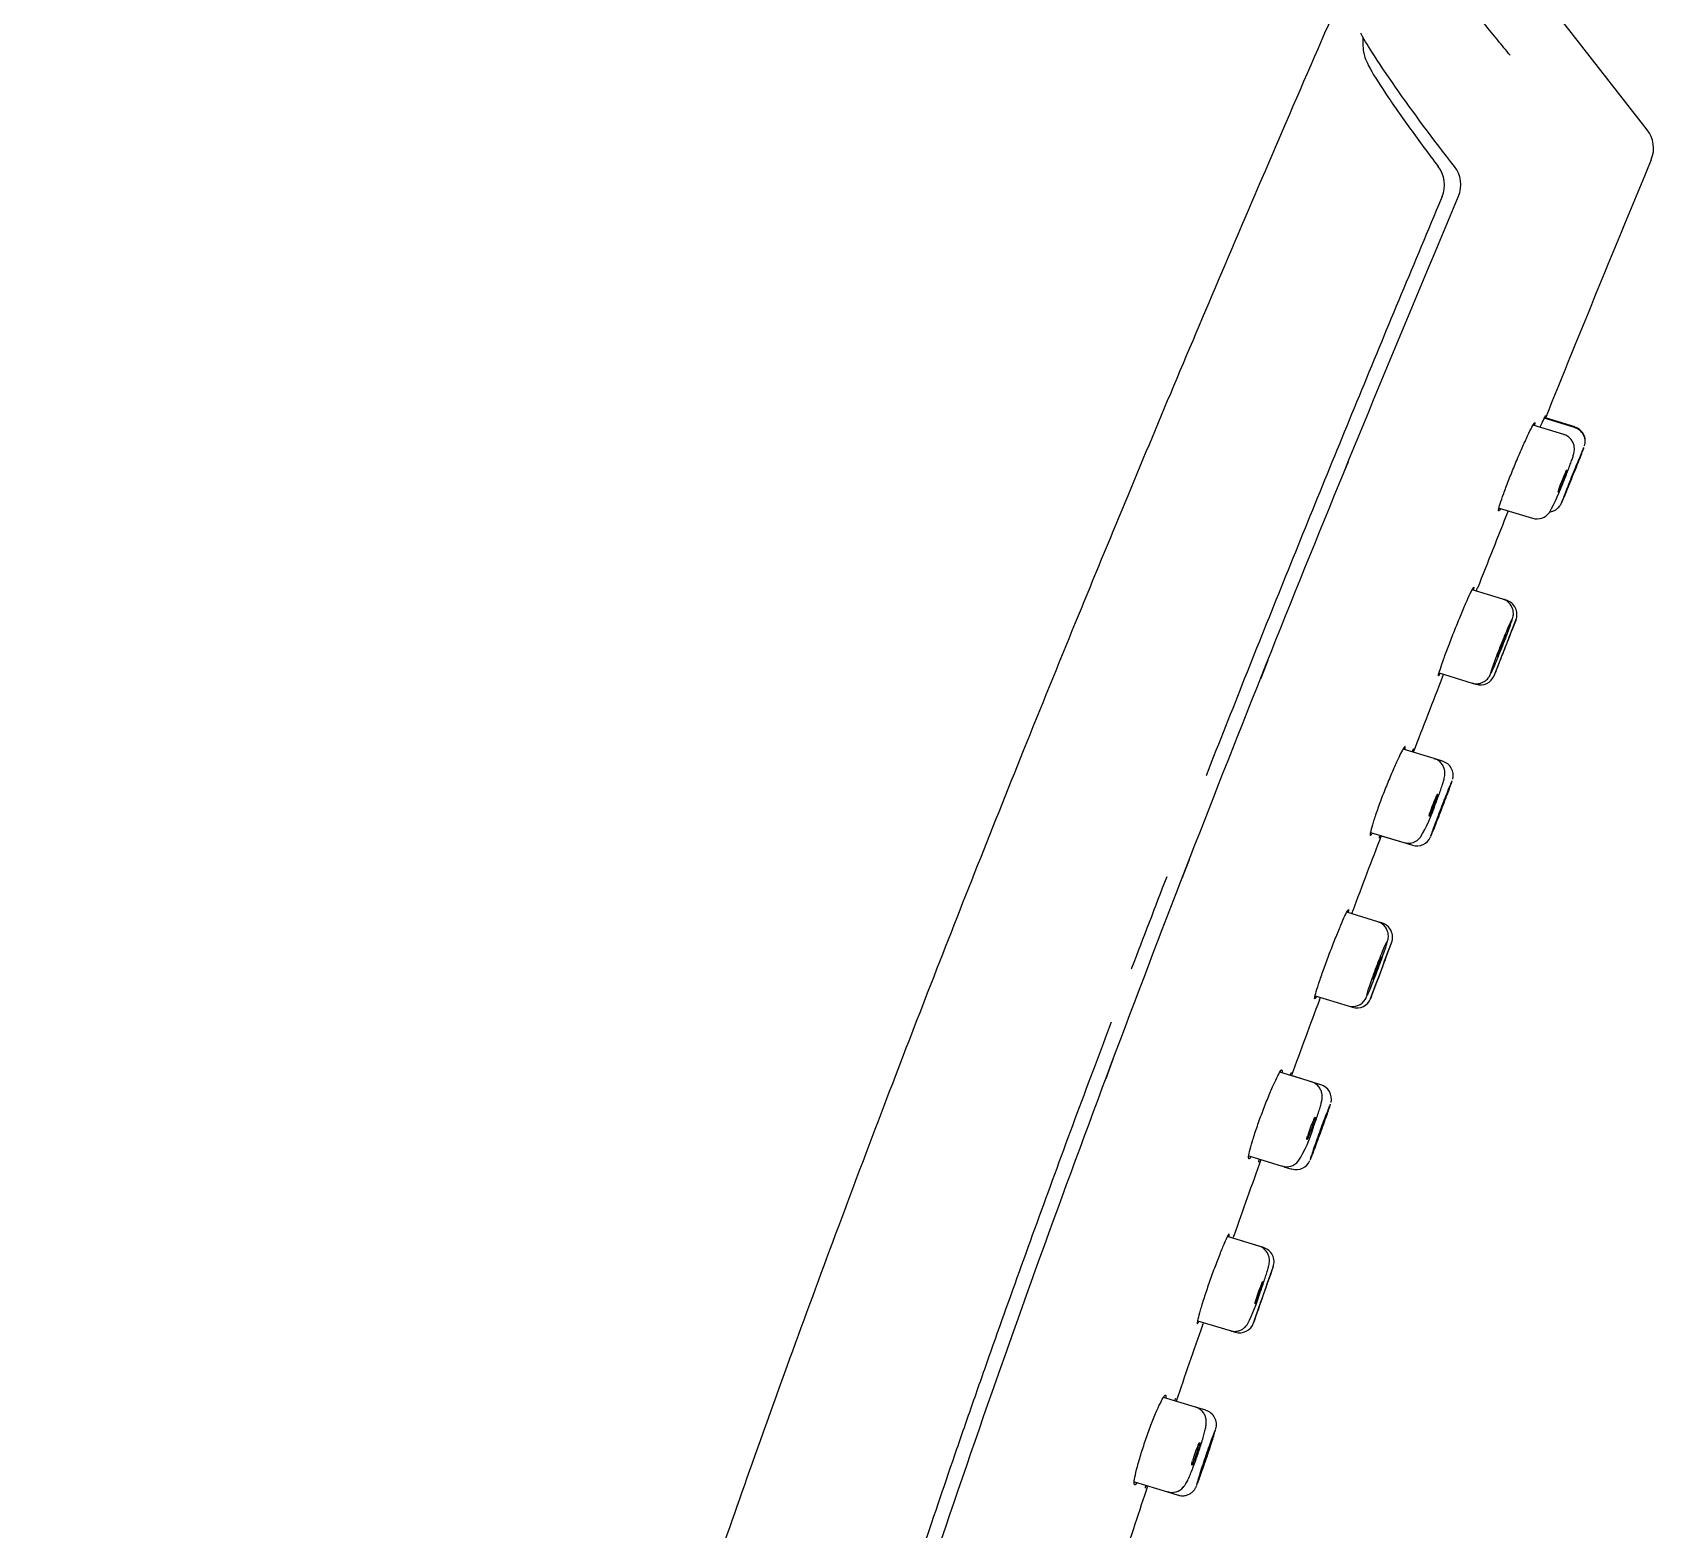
# Model space of a CAD drawing. Header units: millimetres. Extents: x -60 to 7633, y -2614 to 2146.
# Drawn here: x 1453.3 to 1507.8, y -807.6 to -757.3 of the extents above; entities that cross this region are included whole.
import ezdxf

# ---------------------------------------------------------------- set-up
doc = ezdxf.new("R2010")
doc.units = ezdxf.units.MM
doc.layers.get('0').update_dxf_attribs({"color": 250})

msp = doc.modelspace()

# ---------------------------------------------------------------- linework, layer by layer
at = {"linetype": 'Continuous'}
for p, q in [((1507.601, -760.539), (1500.342, -751.247)), ((1500.703, -762.78), (1500.673, -762.851)), ((1505.153, -770.543), (1504.134, -770.231)), ((1505.16, -770.527), (1504.175, -770.225)), ((1504.793, -770.782), (1503.759, -770.466)), ((1497.515, -771.756), (1497.287, -772.312)), ((1497.538, -771.7), (1497.515, -771.756)), ((1504.743, -772.297), (1504.737, -772.311)), ((1502.615, -773.253), (1503.741, -773.597)), ((1502.74, -776.317), (1501.709, -776.002)), ((1502.864, -776.355), (1502.74, -776.317)), ((1502.977, -777.541), (1503.179, -777.028)), ((1502.708, -777.83), (1502.701, -777.847)), ((1502.945, -777.622), (1502.977, -777.54)), ((1494.812, -778.435), (1494.586, -779.003)), ((1494.835, -778.379), (1494.812, -778.435)), ((1502.445, -778.894), (1502.683, -778.288)), ((1502.683, -778.289), (1502.729, -778.17)), ((1500.598, -778.799), (1501.709, -779.139)), ((1501.709, -779.139), (1501.838, -779.178)), ((1502.297, -778.903), (1502.325, -778.853)), ((1500.437, -781.678), (1499.388, -781.357)), ((1500.716, -781.763), (1500.437, -781.678)), ((1500.716, -781.763), (1500.716, -781.763)), ((1500.699, -783.278), (1500.692, -783.297)), ((1498.291, -784.159), (1499.414, -784.502)), ((1498.652, -784.27), (1499.414, -784.503)), ((1499.414, -784.502), (1499.704, -784.591)), ((1492.173, -785.135), (1491.949, -785.713)), ((1492.195, -785.077), (1492.173, -785.135)), ((1498.535, -787.162), (1497.493, -786.843)), ((1498.677, -787.205), (1498.535, -787.162)), ((1498.8, -788.393), (1498.996, -787.871)), ((1498.797, -788.401), (1498.768, -788.477)), ((1498.797, -788.401), (1498.8, -788.393)), ((1498.754, -788.514), (1498.768, -788.477)), ((1498.767, -788.478), (1498.755, -788.513)), ((1498.767, -788.478), (1498.779, -788.449)), ((1498.294, -789.746), (1498.519, -789.144)), ((1498.518, -789.144), (1498.523, -789.132)), ((1498.523, -789.132), (1498.545, -789.073)), ((1498.545, -789.074), (1498.523, -789.132)), ((1498.545, -789.074), (1498.568, -789.011)), ((1498.568, -789.012), (1498.545, -789.073)), ((1496.43, -789.655), (1497.536, -789.993)), ((1497.536, -789.993), (1497.683, -790.038)), ((1498.119, -789.766), (1498.153, -789.707)), ((1489.607, -791.856), (1489.386, -792.445)), ((1489.628, -791.798), (1489.607, -791.856)), ((1496.305, -792.545), (1495.246, -792.221)), ((1496.621, -792.641), (1495.584, -792.324)), ((1496.621, -792.641), (1496.621, -792.641)), ((1494.199, -795.038), (1495.317, -795.38)), ((1495.378, -795.398), (1495.644, -795.48)), ((1494.535, -798.069), (1493.479, -797.746)), ((1494.693, -798.117), (1493.661, -797.801)), ((1494.827, -799.309), (1495.015, -798.773)), ((1494.816, -799.339), (1494.827, -799.308)), ((1494.816, -799.339), (1494.797, -799.391)), ((1494.353, -800.66), (1494.563, -800.061)), ((1494.594, -799.97), (1494.561, -800.064)), ((1494.602, -799.948), (1494.593, -799.971)), ((1494.594, -799.97), (1494.616, -799.906)), ((1494.616, -799.906), (1494.616, -799.908)), ((1492.477, -800.577), (1493.575, -800.912)), ((1493.598, -800.919), (1493.739, -800.962)), ((1492.405, -803.482), (1491.33, -803.154)), ((1492.752, -803.589), (1492.405, -803.482)), ((1492.753, -803.589), (1492.752, -803.589)), ((1490.349, -805.991), (1491.461, -806.331)), ((1491.461, -806.331), (1491.82, -806.441)), ((1492.43, -806.155), (1492.437, -806.139))]:
    msp.add_line(p, q, dxfattribs=at)
for centre, radius, start, end in [((1506.82, -761.149), 0.992, 337.4682, 38.0032), ((2350.773, -1111.823), 912.917, 157.437672, 158.026221), ((1499.767, -762.389), 1.014, 337.3169, 37.7259), ((1500.336, -762.383), 0.992, 337.1106, 38.4818), ((1505.018, -771.02), 0.492, 343.9873, 74.0632), ((1505.017, -771.006), 0.498, 342.446, 73.6461), ((1509.897, -774.417), 5.573, 154.8568, 157.631), ((1504.135, -771.81), 0.781, 337.2381, 347.9735), ((1525.941, -780.499), 22.464, 157.9355, 158.6885), ((1478.625, -761.432), 28.56, 337.9731, 338.5652), ((1522.027, -778.885), 18.231, 157.1629, 158.0169), ((1502.634, -770.821), 2.781, 337.861, 340.9207), ((1498.156, -769.932), 7.06, 330.5985, 340.0267), ((1505.336, -772.869), 0.761, 157.386, 168.3972), ((1511.053, -774.932), 6.838, 157.4583, 159.8492), ((1499.324, -770.17), 5.859, 335.0725, 337.7638), ((1497.685, -769.458), 7.645, 337.4706, 339.6828), ((1507.49, -773.336), 2.672, 157.9845, 161.1647), ((1485.597, -764.286), 21.027, 337.3185, 338.0592), ((2350.773, -1111.823), 912.917, 158.237323, 158.41318), ((1503.89, -773.111), 0.506, 253.0325, 325.4504), ((1502.718, -776.833), 0.5, 338.2509, 73.2676), ((1501.77, -777.228), 1.118, 337.9715, 345.5128), ((1494.994, -774.865), 8.29, 336.4814, 338.3641), ((1511.591, -781.411), 9.577, 158.1534, 159.8473), ((1492.503, -773.834), 10.986, 338.1555, 339.6927), ((1509.862, -780.683), 7.702, 156.2836, 158.2551), ((1552.632, -797.492), 53.513, 158.5008, 158.8376), ((1549.255, -796.164), 49.884, 158.1798, 158.8569), ((1503.608, -778.517), 1.087, 158.113, 165.8607), ((2069.879, -1002.078), 611.346, 158.590735, 158.846358), ((1501.984, -778.7), 0.5, 252.9828, 338.8131), ((1500.58, -782.241), 0.493, 345.1197, 73.9415), ((1504.608, -784.858), 4.528, 155.043, 158.5035), ((1499.942, -782.778), 0.616, 337.9061, 351.3963), ((1498.746, -782.296), 2.188, 338.6728, 342.5298), ((1495.161, -781.471), 5.589, 329.3399, 341.7069), ((1500.852, -783.7), 0.603, 158.1007, 171.8967), ((1505.542, -785.262), 5.544, 158.1566, 161.2), ((1495.997, -781.557), 4.74, 335.3021, 338.6079), ((1494.707, -781.01), 6.141, 338.2463, 340.9942), ((1484.957, -777.31), 16.848, 338.0119, 338.9322), ((1517.173, -789.683), 17.675, 158.8204, 159.728), ((1479.409, -775.127), 22.81, 338.8241, 339.5638), ((1514.065, -788.445), 14.33, 157.8074, 158.8629), ((1502.561, -784.321), 2.111, 158.8374, 162.8322), ((2069.879, -1002.078), 611.346, 159.128224, 159.381705), ((1499.573, -784.03), 0.491, 251.307, 323.6928), ((1499.86, -784.12), 0.49, 251.6163, 336.9552), ((1648.269, -844.87), 161.389, 158.91058, 158.93947), ((1498.532, -787.683), 0.5, 339.1246, 73.2762), ((1649.826, -845.401), 161.43, 159.11782, 159.82844), ((1497.772, -788.167), 0.904, 338.7867, 348.0376), ((1499.235, -789.276), 0.881, 158.9736, 168.4572), ((1505.922, -791.53), 7.938, 158.9809, 161.104), ((1492.087, -786.342), 6.87, 337.0403, 339.3015), ((1504.507, -790.958), 6.411, 156.799, 159.2218), ((1490.053, -785.531), 9.06, 339.0502, 340.9108), ((1602.684, -827.722), 111.08, 159.33012, 159.60504), ((1605.502, -828.777), 114.089, 159.33433, 159.60094), ((1900.03, -940.698), 430.756, 159.49141, 159.85375), ((1648.269, -844.87), 161.389, 160.01927, 160.04875), ((1497.687, -789.513), 0.5, 252.479, 329.6641), ((1497.829, -789.56), 0.5, 252.9895, 339.8327), ((1496.486, -793.12), 0.492, 346.3076, 74.1325), ((1499.855, -795.404), 3.82, 155.443, 159.5247), ((1503.794, -796.779), 7.639, 157.3221, 160.837), ((1494.495, -793.234), 2.331, 337.5012, 345.153), ((1491.863, -792.743), 4.701, 328.283, 343.6108), ((1500.644, -795.734), 4.674, 159.1159, 162.7218), ((1492.541, -792.762), 4.011, 335.753, 339.6411), ((1491.46, -792.32), 5.179, 339.2175, 342.472), ((1487.293, -790.854), 9.911, 337.9398, 340.7201), ((1900.03, -940.698), 430.756, 160.25333, 160.61549), ((1495.474, -794.904), 0.496, 251.7481, 321.245), ((1495.799, -795.006), 0.493, 251.8668, 337.5885), ((1616.3, -842.432), 130.508, 159.9585, 159.99499), ((1494.548, -798.595), 0.5, 340.2258, 73.2889), ((1618.119, -843.037), 130.82, 160.21794, 161.09373), ((1493.913, -799.14), 0.765, 339.8417, 350.7292), ((1487.857, -797.548), 7.039, 333.4764, 342.8221), ((1495.138, -800.127), 0.748, 160.0858, 171.2207), ((1500.886, -801.896), 6.761, 160.0989, 162.5887), ((1488.976, -797.71), 5.9, 337.8461, 340.4704), ((1499.676, -801.429), 5.465, 157.5454, 160.3789), ((1487.231, -797.049), 7.766, 340.1784, 342.3467), ((1619.216, -843.408), 131.975, 160.5172, 160.75407), ((1619.222, -843.41), 131.982, 160.51663, 160.5458), ((1826.474, -917.766), 353.756, 160.68039, 161.11804), ((1616.3, -842.432), 130.508, 161.32887, 161.36453), ((1493.885, -800.484), 0.5, 253.0025, 341.0981), ((1492.615, -804.07), 0.495, 343.2448, 74.0493), ((1495.524, -806.099), 3.314, 156.1043, 160.7937), ((1496.212, -806.373), 4.055, 160.3267, 164.4817), ((1489.134, -803.961), 3.486, 336.4654, 340.9222), ((1488.195, -803.596), 4.493, 340.4391, 344.1905), ((1477.131, -799.872), 16.512, 340.2579, 342.2891), ((1504.421, -809.114), 12.319, 159.7131, 162.4177), ((1826.474, -917.766), 353.756, 161.60412, 162.04475), ((1491.62, -805.856), 0.494, 251.4431, 319.1762)]:
    msp.add_arc(centre, radius, start, end, dxfattribs=at)
for points, knots in [([(1502.987, -758.029), (1502.848, -757.86), (1502.556, -757.511), (1502.111, -756.962), (1501.366, -756.013), (1500.521, -754.902), (1499.813, -753.84), (1499.401, -753.214), (1499.247, -752.809), (1499.252, -752.56), (1499.252, -752.352), (1499.277, -751.972), (1499.322, -751.556), (1499.342, -751.387), (1499.344, -751.369), (1499.344, -751.369)], [0, 0, 0, 0, 0.011629, 0.0241672, 0.0376065, 0.0769549, 0.1030341, 0.1218677, 0.1459564, 0.1774882, 0.2037186, 0.2293843, 0.3501633, 0.4711903, 0.4999777, 0.4999777, 0.4999777, 0.4999777]), ([(1497.254, -756.135), (1497.153, -756.365), (1496.465, -757.935), (1495.095, -761.105), (1493.303, -765.283), (1491.578, -769.358), (1489.939, -773.279), (1488.288, -777.281), (1486.634, -781.35), (1484.983, -785.481), (1483.423, -789.453), (1481.863, -793.502), (1480.31, -797.619), (1478.771, -801.799), (1477.333, -805.804), (1475.99, -809.647), (1474.735, -813.339), (1473.488, -817.113), (1472.258, -820.962), (1471.051, -824.881), (1469.937, -828.642), (1468.907, -832.258), (1467.961, -835.72), (1467.09, -839.041), (1466.287, -842.232), (1465.541, -845.321), (1464.751, -848.74), (1463.932, -852.468), (1463.103, -856.488), (1462.352, -860.358), (1461.67, -864.091), (1461.051, -867.697), (1460.486, -871.184), (1459.971, -874.558), (1459.461, -878.089), (1458.965, -881.763), (1458.486, -885.566), (1458.058, -889.216), (1457.674, -892.719), (1457.331, -896.077), (1457.023, -899.294), (1456.747, -902.375), (1456.498, -905.325), (1456.307, -907.725), (1456.164, -909.607), (1456.062, -911.002), (1455.964, -912.364), (1455.869, -913.724), (1455.773, -915.14), (1455.665, -916.786), (1455.543, -918.708), (1455.409, -920.917), (1455.27, -923.31), (1455.129, -925.875), (1454.987, -928.583), (1454.846, -931.419), (1454.706, -934.367), (1454.569, -937.425), (1454.422, -940.871), (1454.267, -944.688), (1454.108, -948.845), (1453.957, -952.994), (1453.827, -956.788), (1453.716, -960.181), (1453.625, -963.142), (1453.543, -965.932), (1453.475, -968.439), (1453.42, -970.659), (1453.377, -972.594), (1453.343, -974.343), (1453.318, -975.916), (1453.301, -977.343), (1453.291, -978.655), (1453.287, -979.869), (1453.287, -980.57), (1453.287, -980.942)], [0, 0, 0, 0, 0.002966, 0.023559, 0.043379, 0.062462, 0.080842, 0.098554, 0.118613, 0.137838, 0.156276, 0.173973, 0.194135, 0.213375, 0.231759, 0.249347, 0.266194, 0.282354, 0.300908, 0.31862, 0.335562, 0.3518, 0.367393, 0.382132, 0.396347, 0.41008, 0.423369, 0.441868, 0.459596, 0.476627, 0.493021, 0.50883, 0.524095, 0.538848, 0.553114, 0.570387, 0.586953, 0.602839, 0.618071, 0.632672, 0.646633, 0.660003, 0.672802, 0.685045, 0.691241, 0.697291, 0.703196, 0.708958, 0.714975, 0.721611, 0.730367, 0.739953, 0.750333, 0.761459, 0.773282, 0.785516, 0.798302, 0.81157, 0.825236, 0.843055, 0.861136, 0.879203, 0.896929, 0.910388, 0.923252, 0.935367, 0.946598, 0.955797, 0.96417, 0.971718, 0.978488, 0.98459, 0.990208, 0.995613, 1, 1, 1, 1]), ([(1501.112, -761.766), (1500.4, -760.862), (1499.726, -759.948), (1498.841, -758.684), (1498.564, -758.275), (1498.181, -757.671), (1498.055, -757.456), (1497.963, -757.281)], [0, 0, 0, 0, 0.0625, 0.0625, 0.09375, 0.09375, 0.1150993, 0.1150993, 0.1150993, 0.1150993]), ([(1498.036, -757.41), (1498.035, -757.421), (1498.035, -757.432), (1498.034, -757.579), (1498.023, -757.715), (1498.075, -758.023), (1498.108, -758.15), (1498.344, -758.611), (1498.557, -758.951), (1499.052, -759.691), (1499.338, -760.098), (1499.93, -760.919), (1500.24, -761.338), (1500.569, -761.768)], [0.8073169, 0.8073169, 0.8073169, 0.8073169, 0.8125, 0.8125, 0.875, 0.875, 0.90625, 0.90625, 0.9375, 0.9375, 0.96875, 0.96875, 1, 1, 1, 1]), ([(1507.735, -761.529), (1507.735, -761.529), (1507.735, -761.529), (1507.735, -761.529), (1507.735, -761.529)], [0.498436501, 0.498436501, 0.498436501, 0.498436501, 0.499283959, 0.499884653, 0.499884653, 0.499884653, 0.499884653]), ([(1465.552, -980.942), (1465.554, -971.62), (1465.578, -962.299), (1465.639, -943.661), (1465.667, -934.343), (1466.143, -906.407), (1467.066, -887.787), (1470.587, -860.108), (1472.161, -850.938), (1476.246, -832.789), (1478.74, -823.827), (1484.375, -806.101), (1487.504, -797.34), (1494.136, -779.961), (1497.638, -771.342), (1501.25, -762.769)], [0, 0, 0, 0, 0.125, 0.125, 0.25, 0.25, 0.5, 0.5, 0.625, 0.625, 0.75, 0.75, 0.875, 0.875, 1, 1, 1, 1]), ([(1500.673, -762.851), (1500.222, -763.922), (1499.773, -764.993), (1498.878, -767.139), (1498.433, -768.212), (1497.546, -770.361), (1497.105, -771.436), (1496.227, -773.588), (1494.916, -776.818), (1493.625, -780.056), (1492.772, -782.228), (1492.768, -782.237), (1492.764, -782.247)], [0, 0, 0, 0, 0.015625, 0.015625, 0.03125, 0.03125, 0.046875, 0.046875, 0.0625, 0.09375, 0.09375, 0.09388293, 0.09388293, 0.09388293, 0.09388293]), ([(1502.654, -773.287), (1502.637, -773.317), (1502.623, -773.338), (1502.613, -773.347), (1502.597, -773.363), (1502.593, -773.35), (1502.6, -773.309), (1502.607, -773.268), (1502.625, -773.199), (1502.654, -773.108), (1502.683, -773.016), (1502.722, -772.9), (1502.77, -772.768), (1502.817, -772.636), (1502.874, -772.486), (1502.935, -772.329), (1502.996, -772.171), (1503.063, -772.003), (1503.132, -771.837), (1503.2, -771.671), (1503.271, -771.503), (1503.339, -771.348), (1503.407, -771.191), (1503.474, -771.043), (1503.533, -770.915), (1503.592, -770.786), (1503.646, -770.675), (1503.69, -770.589), (1503.734, -770.504), (1503.768, -770.442), (1503.791, -770.409), (1503.805, -770.388), (1503.814, -770.378), (1503.819, -770.38)], [0.4497136, 0.4497136, 0.4497136, 0.4497136, 0.4829156, 0.4829156, 0.4829156, 0.5366338, 0.5366338, 0.5366338, 0.5901161, 0.5901161, 0.5901161, 0.6434322, 0.6434322, 0.6434322, 0.696731, 0.696731, 0.696731, 0.7501987, 0.7501987, 0.7501987, 0.8039722, 0.8039722, 0.8039722, 0.8580459, 0.8580459, 0.8580459, 0.9122458, 0.9122458, 0.9122458, 0.9663175, 0.9663175, 0.9663175, 1, 1, 1, 1]), ([(1504.005, -770.524), (1504.032, -770.46), (1504.057, -770.404), (1504.078, -770.355), (1504.115, -770.269), (1504.144, -770.206), (1504.16, -770.171), (1504.171, -770.15), (1504.177, -770.139), (1504.178, -770.14)], [0.8826216, 0.8826216, 0.8826216, 0.8826216, 0.9129285, 0.9129285, 0.9129285, 0.9667192, 0.9667192, 0.9667192, 1, 1, 1, 1]), ([(1504.792, -772.344), (1504.824, -772.264), (1504.878, -772.128), (1504.96, -771.918), (1505.029, -771.734), (1505.085, -771.576), (1505.118, -771.468), (1505.139, -771.387), (1505.152, -771.3), (1505.149, -771.197), (1505.123, -771.086), (1505.063, -770.969), (1504.964, -770.865), (1504.863, -770.799), (1504.803, -770.788), (1504.79, -770.786)], [0, 0, 0, 0, 0.10851, 0.218282, 0.327914, 0.439856, 0.557891, 0.628964, 0.682544, 0.730534, 0.782616, 0.842852, 0.91109, 0.983026, 1, 1, 1, 1]), ([(1504.722, -773.069), (1504.724, -773.069), (1504.733, -773.051), (1504.748, -773.017), (1504.764, -772.982), (1504.786, -772.93), (1504.813, -772.865), (1504.84, -772.8), (1504.873, -772.72), (1504.91, -772.632), (1504.946, -772.543), (1504.986, -772.444), (1505.027, -772.342), (1505.069, -772.24), (1505.112, -772.133), (1505.153, -772.03), (1505.195, -771.926), (1505.236, -771.823), (1505.273, -771.729), (1505.31, -771.636), (1505.345, -771.549), (1505.373, -771.476), (1505.402, -771.403), (1505.425, -771.341), (1505.442, -771.297)], [0, 0, 0, 0, 0.0536891, 0.0536891, 0.0536891, 0.1073741, 0.1073741, 0.1073741, 0.1611192, 0.1611192, 0.1611192, 0.2149308, 0.2149308, 0.2149308, 0.268774, 0.268774, 0.268774, 0.3226, 0.3226, 0.3226, 0.3763562, 0.3763562, 0.3763562, 0.4300086, 0.4300086, 0.4300086, 0.4300086]), ([(1505.458, -771.234), (1505.447, -771.258), (1505.428, -771.299), (1505.404, -771.355), (1505.38, -771.411), (1505.35, -771.483), (1505.315, -771.565), (1505.281, -771.647), (1505.242, -771.741), (1505.201, -771.84), (1505.161, -771.939), (1505.118, -772.045), (1505.076, -772.149), (1505.034, -772.254), (1504.991, -772.359), (1504.953, -772.457), (1504.914, -772.555), (1504.877, -772.648), (1504.846, -772.729), (1504.815, -772.81), (1504.788, -772.88), (1504.768, -772.934), (1504.748, -772.988), (1504.734, -773.028), (1504.727, -773.049)], [0.537092, 0.537092, 0.537092, 0.537092, 0.5906729, 0.5906729, 0.5906729, 0.6443775, 0.6443775, 0.6443775, 0.6982102, 0.6982102, 0.6982102, 0.7521051, 0.7521051, 0.7521051, 0.8059635, 0.8059635, 0.8059635, 0.8597121, 0.8597121, 0.8597121, 0.9133407, 0.9133407, 0.9133407, 0.9668976, 0.9668976, 0.9668976, 0.9668976]), ([(1504.852, -772.05), (1504.857, -772.04), (1504.866, -772.021), (1504.877, -771.999), (1504.888, -771.98), (1504.897, -771.968), (1504.898, -771.971), (1504.898, -771.973)], [0, 0, 0, 0, 0.165381, 0.330824, 0.499366, 0.750495, 1, 1, 1, 1]), ([(1505.226, -771.809), (1505.23, -771.8), (1505.238, -771.78), (1505.248, -771.758), (1505.256, -771.739), (1505.263, -771.725), (1505.262, -771.728), (1505.262, -771.73)], [0, 0, 0, 0, 0.16574, 0.331183, 0.499301, 0.75092, 1, 1, 1, 1]), ([(1504.997, -772.394), (1504.993, -772.404), (1504.985, -772.423), (1504.976, -772.446), (1504.967, -772.465), (1504.961, -772.478), (1504.961, -772.475), (1504.961, -772.474)], [0, 0, 0, 0, 0.165664, 0.331501, 0.500482, 0.752187, 1, 1, 1, 1]), ([(1504.321, -773.379), (1504.357, -773.374), (1504.426, -773.359), (1504.52, -773.313), (1504.595, -773.256), (1504.648, -773.199), (1504.681, -773.152), (1504.699, -773.121), (1504.71, -773.1), (1504.716, -773.089), (1504.719, -773.082)], [0.2592541, 0.2592541, 0.2592541, 0.2592541, 0.3893256, 0.5241468, 0.6409319, 0.7391688, 0.8167368, 0.8691872, 0.9269307, 1, 1, 1, 1]), ([(1504.637, -772.639), (1504.632, -772.649), (1504.623, -772.668), (1504.612, -772.69), (1504.601, -772.708), (1504.593, -772.721), (1504.591, -772.717), (1504.591, -772.716)], [0, 0, 0, 0, 0.165312, 0.331155, 0.500516, 0.751851, 1, 1, 1, 1]), ([(1500.624, -778.828), (1500.608, -778.86), (1500.595, -778.881), (1500.588, -778.891), (1500.575, -778.907), (1500.573, -778.895), (1500.582, -778.855), (1500.591, -778.814), (1500.611, -778.746), (1500.641, -778.655), (1500.671, -778.563), (1500.711, -778.447), (1500.759, -778.315), (1500.806, -778.183), (1500.862, -778.032), (1500.923, -777.874), (1500.983, -777.716), (1501.049, -777.546), (1501.115, -777.38), (1501.182, -777.213), (1501.25, -777.044), (1501.315, -776.888), (1501.38, -776.731), (1501.444, -776.582), (1501.5, -776.453), (1501.556, -776.324), (1501.606, -776.212), (1501.647, -776.126), (1501.687, -776.04), (1501.718, -775.977), (1501.738, -775.944)], [0.4496967, 0.4496967, 0.4496967, 0.4496967, 0.4830831, 0.4830831, 0.4830831, 0.5367472, 0.5367472, 0.5367472, 0.5902572, 0.5902572, 0.5902572, 0.6436771, 0.6436771, 0.6436771, 0.6971184, 0.6971184, 0.6971184, 0.7507039, 0.7507039, 0.7507039, 0.8045083, 0.8045083, 0.8045083, 0.8585031, 0.8585031, 0.8585031, 0.9125534, 0.9125534, 0.9125534, 0.9664839, 0.9664839, 0.9664839, 0.9664839]), ([(1503.065, -776.989), (1503.067, -776.984), (1503.076, -776.955), (1503.086, -776.916), (1503.098, -776.829), (1503.096, -776.737), (1503.072, -776.628), (1503.015, -776.511), (1502.918, -776.406), (1502.816, -776.337), (1502.754, -776.325), (1502.738, -776.322)], [0, 0, 0, 0, 0.033324, 0.200153, 0.287971, 0.387333, 0.502681, 0.639024, 0.790959, 0.952687, 1, 1, 1, 1]), ([(1502.321, -778.845), (1502.325, -778.845), (1502.336, -778.826), (1502.353, -778.792), (1502.371, -778.757), (1502.395, -778.705), (1502.423, -778.639), (1502.452, -778.574), (1502.487, -778.493), (1502.524, -778.404), (1502.561, -778.315), (1502.601, -778.215), (1502.643, -778.113), (1502.684, -778.011), (1502.727, -777.903), (1502.767, -777.799), (1502.808, -777.696), (1502.848, -777.593), (1502.883, -777.499), (1502.919, -777.406), (1502.951, -777.319), (1502.977, -777.246), (1503.003, -777.173), (1503.025, -777.113), (1503.039, -777.068), (1503.053, -777.024), (1503.061, -776.996), (1503.061, -776.985)], [0, 0, 0, 0, 0.0538685, 0.0538685, 0.0538685, 0.1077312, 0.1077312, 0.1077312, 0.1616717, 0.1616717, 0.1616717, 0.2156193, 0.2156193, 0.2156193, 0.2694812, 0.2694812, 0.2694812, 0.3232035, 0.3232035, 0.3232035, 0.3767805, 0.3767805, 0.3767805, 0.4302549, 0.4302549, 0.4302549, 0.4837106, 0.4837106, 0.4837106, 0.4837106]), ([(1503.041, -777.006), (1503.027, -777.03), (1503.007, -777.072), (1502.981, -777.128), (1502.955, -777.185), (1502.923, -777.257), (1502.887, -777.339), (1502.852, -777.422), (1502.812, -777.516), (1502.771, -777.616), (1502.73, -777.715), (1502.687, -777.821), (1502.646, -777.926), (1502.604, -778.031), (1502.563, -778.136), (1502.526, -778.235), (1502.489, -778.332), (1502.454, -778.425), (1502.425, -778.506), (1502.396, -778.586), (1502.372, -778.656), (1502.354, -778.71), (1502.34, -778.752), (1502.331, -778.785), (1502.325, -778.808)], [0.5372517, 0.5372517, 0.5372517, 0.5372517, 0.5909617, 0.5909617, 0.5909617, 0.6448558, 0.6448558, 0.6448558, 0.6988574, 0.6988574, 0.6988574, 0.7528243, 0.7528243, 0.7528243, 0.806622, 0.806622, 0.806622, 0.8602025, 0.8602025, 0.8602025, 0.9136313, 0.9136313, 0.9136313, 0.95539, 0.95539, 0.95539, 0.95539]), ([(1503.174, -777.042), (1503.164, -777.066), (1503.147, -777.108), (1503.125, -777.164), (1503.103, -777.22), (1503.074, -777.292), (1503.041, -777.374), (1503.009, -777.456), (1502.971, -777.551), (1502.932, -777.649), (1502.893, -777.748), (1502.852, -777.854), (1502.81, -777.959), (1502.769, -778.063), (1502.728, -778.169), (1502.689, -778.267), (1502.651, -778.366), (1502.614, -778.459), (1502.583, -778.54), (1502.551, -778.621), (1502.524, -778.691), (1502.503, -778.746), (1502.482, -778.8), (1502.466, -778.84), (1502.458, -778.862), (1502.452, -778.876), (1502.45, -778.883), (1502.45, -778.883)], [0.5370453, 0.5370453, 0.5370453, 0.5370453, 0.5906746, 0.5906746, 0.5906746, 0.6443336, 0.6443336, 0.6443336, 0.6980474, 0.6980474, 0.6980474, 0.751804, 0.751804, 0.751804, 0.8055664, 0.8055664, 0.8055664, 0.8593027, 0.8593027, 0.8593027, 0.9130055, 0.9130055, 0.9130055, 0.9666891, 0.9666891, 0.9666891, 1, 1, 1, 1]), ([(1502.811, -777.585), (1502.815, -777.576), (1502.824, -777.556), (1502.834, -777.534), (1502.844, -777.515), (1502.851, -777.503), (1502.852, -777.506), (1502.852, -777.507)], [0, 0, 0, 0, 0.165605, 0.331052, 0.499323, 0.750747, 1, 1, 1, 1]), ([(1502.596, -778.173), (1502.591, -778.183), (1502.583, -778.202), (1502.572, -778.224), (1502.563, -778.243), (1502.555, -778.256), (1502.555, -778.253), (1502.554, -778.251)], [0, 0, 0, 0, 0.165544, 0.331395, 0.500505, 0.752063, 1, 1, 1, 1]), ([(1501.712, -779.135), (1501.724, -779.14), (1501.778, -779.163), (1501.889, -779.165), (1502.015, -779.14), (1502.116, -779.092), (1502.193, -779.034), (1502.247, -778.977), (1502.279, -778.932), (1502.291, -778.913), (1502.297, -778.903)], [0, 0, 0, 0, 0.049511, 0.254373, 0.427841, 0.579741, 0.712951, 0.828436, 0.926048, 1, 1, 1, 1]), ([(1499.456, -781.273), (1499.446, -781.27), (1499.425, -781.296), (1499.393, -781.349), (1499.361, -781.401), (1499.319, -781.481), (1499.269, -781.583), (1499.219, -781.685), (1499.161, -781.811), (1499.099, -781.951), (1499.036, -782.092), (1498.968, -782.25), (1498.901, -782.414), (1498.833, -782.577), (1498.765, -782.749), (1498.7, -782.917), (1498.636, -783.083), (1498.575, -783.25), (1498.521, -783.402), (1498.467, -783.553), (1498.42, -783.694), (1498.382, -783.814), (1498.345, -783.933), (1498.317, -784.033), (1498.299, -784.107), (1498.281, -784.181), (1498.274, -784.23), (1498.278, -784.251), (1498.282, -784.271), (1498.296, -784.263), (1498.321, -784.228)], [0, 0, 0, 0, 0.0537607, 0.0537607, 0.0537607, 0.1075066, 0.1075066, 0.1075066, 0.1614673, 0.1614673, 0.1614673, 0.2156101, 0.2156101, 0.2156101, 0.2697032, 0.2697032, 0.2697032, 0.3235384, 0.3235384, 0.3235384, 0.377066, 0.377066, 0.377066, 0.430406, 0.430406, 0.430406, 0.4837458, 0.4837458, 0.4837458, 0.537232, 0.537232, 0.537232, 0.537232]), ([(1499.452, -781.357), (1499.456, -781.339), (1499.459, -781.323), (1499.461, -781.311), (1499.463, -781.288), (1499.462, -781.275), (1499.456, -781.273)], [0.94930871, 0.94930871, 0.94930871, 0.94930871, 0.9673057, 0.9673057, 0.9673057, 1, 1, 1, 1]), ([(1500.468, -783.225), (1500.495, -783.155), (1500.544, -783.026), (1500.62, -782.821), (1500.686, -782.632), (1500.739, -782.467), (1500.771, -782.352), (1500.791, -782.258), (1500.799, -782.155), (1500.784, -782.039), (1500.741, -781.923), (1500.662, -781.81), (1500.554, -781.72), (1500.475, -781.695), (1500.436, -781.683)], [0, 0, 0, 0, 0.097042, 0.20934, 0.321561, 0.436672, 0.558971, 0.634945, 0.698485, 0.751958, 0.809547, 0.875803, 0.947877, 1, 1, 1, 1]), ([(1500.317, -784.292), (1500.319, -784.292), (1500.328, -784.274), (1500.343, -784.239), (1500.358, -784.204), (1500.38, -784.152), (1500.407, -784.086), (1500.433, -784.02), (1500.465, -783.94), (1500.5, -783.85), (1500.535, -783.761), (1500.574, -783.662), (1500.614, -783.559), (1500.654, -783.457), (1500.695, -783.349), (1500.735, -783.245), (1500.775, -783.142), (1500.814, -783.038), (1500.85, -782.944), (1500.885, -782.851), (1500.918, -782.764), (1500.945, -782.69), (1500.972, -782.617), (1500.994, -782.556), (1501.01, -782.511), (1501.025, -782.467), (1501.035, -782.438), (1501.037, -782.427)], [0, 0, 0, 0, 0.053817, 0.053817, 0.053817, 0.1076328, 0.1076328, 0.1076328, 0.1614611, 0.1614611, 0.1614611, 0.215257, 0.215257, 0.215257, 0.2689937, 0.2689937, 0.2689937, 0.3226693, 0.3226693, 0.3226693, 0.376296, 0.376296, 0.376296, 0.4298949, 0.4298949, 0.4298949, 0.483498, 0.483498, 0.483498, 0.483498]), ([(1501.023, -782.447), (1501.012, -782.471), (1500.993, -782.513), (1500.969, -782.57), (1500.946, -782.626), (1500.916, -782.699), (1500.882, -782.781), (1500.849, -782.864), (1500.811, -782.959), (1500.772, -783.058), (1500.733, -783.157), (1500.691, -783.264), (1500.651, -783.369), (1500.611, -783.473), (1500.57, -783.579), (1500.533, -783.678), (1500.496, -783.776), (1500.462, -783.869), (1500.432, -783.95), (1500.403, -784.031), (1500.378, -784.101), (1500.359, -784.156), (1500.34, -784.21), (1500.327, -784.25), (1500.321, -784.271)], [0.5371477, 0.5371477, 0.5371477, 0.5371477, 0.5908803, 0.5908803, 0.5908803, 0.6446987, 0.6446987, 0.6446987, 0.6985562, 0.6985562, 0.6985562, 0.7523729, 0.7523729, 0.7523729, 0.8060831, 0.8060831, 0.8060831, 0.8596803, 0.8596803, 0.8596803, 0.9132236, 0.9132236, 0.9132236, 0.9667987, 0.9667987, 0.9667987, 0.9667987]), ([(1500.503, -782.947), (1500.508, -782.938), (1500.517, -782.919), (1500.529, -782.897), (1500.54, -782.878), (1500.549, -782.866), (1500.551, -782.869), (1500.552, -782.871)], [0, 0, 0, 0, 0.1654, 0.330845, 0.499311, 0.750479, 1, 1, 1, 1]), ([(1500.797, -783.033), (1500.801, -783.023), (1500.809, -783.003), (1500.818, -782.981), (1500.827, -782.962), (1500.833, -782.949), (1500.833, -782.951), (1500.833, -782.953)], [0, 0, 0, 0, 0.16572, 0.331172, 0.499289, 0.750881, 1, 1, 1, 1]), ([(1500.304, -783.538), (1500.299, -783.548), (1500.29, -783.567), (1500.279, -783.588), (1500.268, -783.607), (1500.259, -783.619), (1500.257, -783.616), (1500.256, -783.615)], [0, 0, 0, 0, 0.165324, 0.33118, 0.500488, 0.751819, 1, 1, 1, 1]), ([(1500.58, -783.619), (1500.576, -783.628), (1500.568, -783.648), (1500.559, -783.67), (1500.55, -783.689), (1500.544, -783.702), (1500.544, -783.7), (1500.544, -783.698)], [0, 0, 0, 0, 0.165642, 0.33149, 0.500478, 0.752159, 1, 1, 1, 1]), ([(1491.438, -785.649), (1491.042, -786.672), (1490.649, -787.696), (1490.254, -788.73), (1490.251, -788.74), (1490.247, -788.749)], [0.11025021, 0.11025021, 0.11025021, 0.11025021, 0.125, 0.125, 0.1251371, 0.1251371, 0.1251371, 0.1251371]), ([(1496.426, -789.749), (1496.412, -789.765), (1496.409, -789.752), (1496.416, -789.711), (1496.423, -789.67), (1496.441, -789.601), (1496.468, -789.508), (1496.495, -789.416), (1496.533, -789.298), (1496.577, -789.165), (1496.622, -789.032), (1496.675, -788.879), (1496.732, -788.72), (1496.789, -788.561), (1496.852, -788.391), (1496.915, -788.224), (1496.979, -788.056), (1497.045, -787.887), (1497.108, -787.73), (1497.17, -787.573), (1497.232, -787.424), (1497.287, -787.295), (1497.341, -787.165), (1497.391, -787.053), (1497.431, -786.967), (1497.471, -786.881), (1497.502, -786.818), (1497.523, -786.785)], [0.4830183, 0.4830183, 0.4830183, 0.4830183, 0.5367668, 0.5367668, 0.5367668, 0.5903956, 0.5903956, 0.5903956, 0.643916, 0.643916, 0.643916, 0.69739, 0.69739, 0.69739, 0.7509213, 0.7509213, 0.7509213, 0.8046083, 0.8046083, 0.8046083, 0.8584792, 0.8584792, 0.8584792, 0.9124582, 0.9124582, 0.9124582, 0.9664006, 0.9664006, 0.9664006, 0.9664006]), ([(1498.862, -787.836), (1498.864, -787.831), (1498.872, -787.802), (1498.881, -787.761), (1498.893, -787.682), (1498.892, -787.588), (1498.87, -787.483), (1498.817, -787.367), (1498.725, -787.26), (1498.622, -787.187), (1498.555, -787.172), (1498.533, -787.168)], [0, 0, 0, 0, 0.029736, 0.18525, 0.291626, 0.387847, 0.50029, 0.630154, 0.777579, 0.936059, 1, 1, 1, 1]), ([(1498.15, -789.691), (1498.155, -789.691), (1498.167, -789.672), (1498.184, -789.637), (1498.202, -789.602), (1498.226, -789.549), (1498.254, -789.483), (1498.282, -789.417), (1498.316, -789.336), (1498.352, -789.246), (1498.388, -789.156), (1498.427, -789.056), (1498.467, -788.953), (1498.506, -788.85), (1498.547, -788.743), (1498.586, -788.638), (1498.624, -788.534), (1498.662, -788.431), (1498.696, -788.337), (1498.729, -788.244), (1498.759, -788.157), (1498.784, -788.084), (1498.808, -788.011), (1498.828, -787.95), (1498.841, -787.906), (1498.853, -787.861), (1498.86, -787.833), (1498.859, -787.822)], [0, 0, 0, 0, 0.0540088, 0.0540088, 0.0540088, 0.1080157, 0.1080157, 0.1080157, 0.1620391, 0.1620391, 0.1620391, 0.2159534, 0.2159534, 0.2159534, 0.2696821, 0.2696821, 0.2696821, 0.3232299, 0.3232299, 0.3232299, 0.3766653, 0.3766653, 0.3766653, 0.4300904, 0.4300904, 0.4300904, 0.4836099, 0.4836099, 0.4836099, 0.4836099]), ([(1498.837, -787.843), (1498.823, -787.867), (1498.802, -787.909), (1498.776, -787.966), (1498.751, -788.023), (1498.719, -788.096), (1498.684, -788.179), (1498.65, -788.262), (1498.611, -788.358), (1498.571, -788.457), (1498.532, -788.557), (1498.491, -788.664), (1498.451, -788.769), (1498.411, -788.874), (1498.372, -788.98), (1498.337, -789.078), (1498.302, -789.177), (1498.27, -789.27), (1498.243, -789.35), (1498.216, -789.431), (1498.194, -789.501), (1498.178, -789.555), (1498.167, -789.591), (1498.159, -789.621), (1498.154, -789.643)], [0.5373022, 0.5373022, 0.5373022, 0.5373022, 0.5911882, 0.5911882, 0.5911882, 0.6452071, 0.6452071, 0.6452071, 0.6992242, 0.6992242, 0.6992242, 0.7530863, 0.7530863, 0.7530863, 0.8067046, 0.8067046, 0.8067046, 0.8601133, 0.8601133, 0.8601133, 0.9134566, 0.9134566, 0.9134566, 0.9490818, 0.9490818, 0.9490818, 0.9490818]), ([(1498.614, -788.432), (1498.618, -788.422), (1498.627, -788.403), (1498.637, -788.381), (1498.647, -788.362), (1498.655, -788.349), (1498.656, -788.352), (1498.656, -788.354)], [0, 0, 0, 0, 0.165554, 0.331, 0.499282, 0.750664, 1, 1, 1, 1]), ([(1498.413, -789.022), (1498.409, -789.031), (1498.401, -789.051), (1498.39, -789.073), (1498.381, -789.091), (1498.373, -789.104), (1498.372, -789.101), (1498.371, -789.1)], [0, 0, 0, 0, 0.165477, 0.331326, 0.500461, 0.751967, 1, 1, 1, 1]), ([(1489.566, -790.544), (1489.385, -791.023), (1489.205, -791.502), (1488.618, -793.07), (1487.404, -796.338), (1486.222, -799.617), (1485.255, -802.357), (1485.063, -802.905), (1484.68, -804.002), (1484.11, -805.649), (1482.799, -809.499), (1481.716, -812.811), (1480.311, -817.239), (1479.628, -819.46), (1478.637, -822.801), (1478.313, -823.917), (1477.914, -825.314), (1477.834, -825.593), (1477.676, -826.152), (1477.44, -826.991), (1477.205, -827.84), (1477.049, -828.409), (1477.047, -828.418)], [0.1337397, 0.1337397, 0.1337397, 0.1337397, 0.140625, 0.140625, 0.15625, 0.1875, 0.1875, 0.1953125, 0.1953125, 0.203125, 0.21875, 0.25, 0.25, 0.28125, 0.28125, 0.296875, 0.296875, 0.3007813, 0.3007813, 0.3046875, 0.3125, 0.3126243, 0.3126243, 0.3126243, 0.3126243]), ([(1494.214, -795.138), (1494.196, -795.152), (1494.187, -795.138), (1494.189, -795.095), (1494.191, -795.053), (1494.203, -794.982), (1494.226, -794.888), (1494.248, -794.794), (1494.28, -794.674), (1494.321, -794.539), (1494.361, -794.405), (1494.41, -794.251), (1494.465, -794.091), (1494.519, -793.931), (1494.58, -793.761), (1494.643, -793.594), (1494.705, -793.427), (1494.771, -793.258), (1494.834, -793.103), (1494.898, -792.946), (1494.962, -792.797), (1495.019, -792.67), (1495.077, -792.541), (1495.13, -792.429), (1495.174, -792.344), (1495.218, -792.259), (1495.254, -792.197), (1495.279, -792.165), (1495.295, -792.145), (1495.307, -792.135), (1495.314, -792.137)], [0.4827383, 0.4827383, 0.4827383, 0.4827383, 0.5366651, 0.5366651, 0.5366651, 0.5904557, 0.5904557, 0.5904557, 0.6440455, 0.6440455, 0.6440455, 0.6974449, 0.6974449, 0.6974449, 0.7507746, 0.7507746, 0.7507746, 0.8042319, 0.8042319, 0.8042319, 0.8579713, 0.8579713, 0.8579713, 0.911984, 0.911984, 0.911984, 0.9660927, 0.9660927, 0.9660927, 1, 1, 1, 1]), ([(1496.372, -794.07), (1496.396, -794.006), (1496.441, -793.881), (1496.509, -793.68), (1496.571, -793.489), (1496.621, -793.319), (1496.65, -793.198), (1496.667, -793.091), (1496.666, -792.979), (1496.641, -792.864), (1496.586, -792.747), (1496.491, -792.64), (1496.388, -792.568), (1496.323, -792.555), (1496.302, -792.551)], [0, 0, 0, 0, 0.089101, 0.203938, 0.318925, 0.437324, 0.564878, 0.648727, 0.710605, 0.765131, 0.82795, 0.898209, 0.972911, 1, 1, 1, 1]), ([(1496.939, -793.3), (1496.937, -793.304), (1496.934, -793.31), (1496.931, -793.317), (1496.919, -793.341), (1496.901, -793.384), (1496.878, -793.441), (1496.855, -793.498), (1496.826, -793.571), (1496.794, -793.654), (1496.762, -793.737), (1496.725, -793.833), (1496.688, -793.933), (1496.65, -794.032), (1496.611, -794.139), (1496.573, -794.245), (1496.534, -794.35), (1496.496, -794.456), (1496.461, -794.555), (1496.427, -794.653), (1496.394, -794.747), (1496.367, -794.828), (1496.339, -794.909), (1496.316, -794.98), (1496.298, -795.035), (1496.281, -795.089), (1496.269, -795.129), (1496.263, -795.151)], [0.5215971, 0.5215971, 0.5215971, 0.5215971, 0.5371901, 0.5371901, 0.5371901, 0.591075, 0.591075, 0.591075, 0.6449982, 0.6449982, 0.6449982, 0.6988644, 0.6988644, 0.6988644, 0.7525876, 0.7525876, 0.7525876, 0.8061437, 0.8061437, 0.8061437, 0.859597, 0.859597, 0.859597, 0.913071, 0.913071, 0.913071, 0.9666808, 0.9666808, 0.9666808, 0.9666808]), ([(1496.287, -795.118), (1496.302, -795.083), (1496.323, -795.03), (1496.348, -794.964), (1496.374, -794.898), (1496.405, -794.816), (1496.438, -794.727), (1496.472, -794.637), (1496.509, -794.536), (1496.547, -794.433), (1496.585, -794.331), (1496.624, -794.222), (1496.662, -794.118), (1496.699, -794.014), (1496.737, -793.91), (1496.77, -793.816), (1496.804, -793.722), (1496.834, -793.635), (1496.86, -793.561), (1496.885, -793.488), (1496.906, -793.426), (1496.921, -793.381), (1496.935, -793.337), (1496.944, -793.308), (1496.945, -793.297)], [0.0539349, 0.0539349, 0.0539349, 0.0539349, 0.1078719, 0.1078719, 0.1078719, 0.1617699, 0.1617699, 0.1617699, 0.2155374, 0.2155374, 0.2155374, 0.2691605, 0.2691605, 0.2691605, 0.322686, 0.322686, 0.322686, 0.3761905, 0.3761905, 0.3761905, 0.4297473, 0.4297473, 0.4297473, 0.4834075, 0.4834075, 0.4834075, 0.4834075]), ([(1496.381, -793.816), (1496.386, -793.807), (1496.395, -793.788), (1496.406, -793.766), (1496.418, -793.747), (1496.427, -793.735), (1496.43, -793.738), (1496.431, -793.74)], [0, 0, 0, 0, 0.16563, 0.331103, 0.499312, 0.750659, 1, 1, 1, 1]), ([(1496.431, -793.74), (1496.431, -793.742), (1496.432, -793.747), (1496.43, -793.763), (1496.424, -793.788), (1496.415, -793.825), (1496.404, -793.862), (1496.398, -793.88)], [0, 0, 0, 0, 0.166311, 0.332187, 0.500397, 0.751663, 1, 1, 1, 1]), ([(1496.149, -794.486), (1496.149, -794.484), (1496.148, -794.478), (1496.15, -794.463), (1496.155, -794.438), (1496.164, -794.401), (1496.175, -794.364), (1496.181, -794.346)], [0, 0, 0, 0, 0.166283, 0.332095, 0.500255, 0.75157, 1, 1, 1, 1]), ([(1496.198, -794.409), (1496.194, -794.419), (1496.185, -794.438), (1496.174, -794.46), (1496.163, -794.478), (1496.153, -794.491), (1496.15, -794.488), (1496.149, -794.486)], [0, 0, 0, 0, 0.165547, 0.331438, 0.500514, 0.752034, 1, 1, 1, 1]), ([(1496.579, -794.272), (1496.554, -794.341), (1496.52, -794.439), (1496.486, -794.537), (1496.47, -794.591), (1496.476, -794.581), (1496.479, -794.576)], [0, 0, 0, 0, 0.354713, 0.498909, 0.761629, 1, 1, 1, 1]), ([(1494.533, -795.244), (1494.53, -795.244), (1494.533, -795.229), (1494.54, -795.202), (1494.542, -795.191), (1494.546, -795.178), (1494.55, -795.163)], [0.499965, 0.499965, 0.499965, 0.499965, 0.53688061, 0.53688061, 0.53688061, 0.55152329, 0.55152329, 0.55152329, 0.55152329]), ([(1493.537, -797.659), (1493.53, -797.657), (1493.511, -797.684), (1493.483, -797.737), (1493.455, -797.791), (1493.417, -797.872), (1493.372, -797.976), (1493.327, -798.079), (1493.274, -798.207), (1493.218, -798.349), (1493.161, -798.491), (1493.1, -798.651), (1493.039, -798.816), (1492.978, -798.98), (1492.915, -799.154), (1492.857, -799.323), (1492.798, -799.491), (1492.742, -799.658), (1492.693, -799.811), (1492.644, -799.964), (1492.6, -800.107), (1492.565, -800.227), (1492.53, -800.348), (1492.503, -800.449), (1492.486, -800.524), (1492.469, -800.598), (1492.461, -800.648), (1492.463, -800.668)], [0, 0, 0, 0, 0.0537833, 0.0537833, 0.0537833, 0.1075598, 0.1075598, 0.1075598, 0.1614317, 0.1614317, 0.1614317, 0.2153506, 0.2153506, 0.2153506, 0.2691929, 0.2691929, 0.2691929, 0.322881, 0.322881, 0.322881, 0.3764349, 0.3764349, 0.3764349, 0.4299481, 0.4299481, 0.4299481, 0.4835176, 0.4835176, 0.4835176, 0.4835176]), ([(1493.531, -797.742), (1493.535, -797.724), (1493.538, -797.709), (1493.54, -797.696), (1493.543, -797.673), (1493.542, -797.661), (1493.537, -797.659)], [0.94937982, 0.94937982, 0.94937982, 0.94937982, 0.96695513, 0.96695513, 0.96695513, 1, 1, 1, 1]), ([(1494.582, -799.627), (1494.583, -799.625), (1494.609, -799.553), (1494.662, -799.397), (1494.732, -799.19), (1494.792, -799.002), (1494.841, -798.842), (1494.869, -798.733), (1494.886, -798.65), (1494.895, -798.562), (1494.887, -798.459), (1494.855, -798.349), (1494.789, -798.235), (1494.685, -798.137), (1494.588, -798.078), (1494.536, -798.07), (1494.532, -798.07)], [0, 0, 0, 0, 0.002779, 0.112348, 0.222606, 0.332904, 0.445704, 0.564932, 0.636935, 0.691174, 0.739654, 0.792305, 0.853243, 0.922149, 0.9947, 1, 1, 1, 1]), ([(1494.626, -799.342), (1494.63, -799.332), (1494.638, -799.313), (1494.648, -799.291), (1494.658, -799.272), (1494.666, -799.259), (1494.667, -799.262), (1494.668, -799.264)], [0, 0, 0, 0, 0.165726, 0.331194, 0.499286, 0.750759, 1, 1, 1, 1]), ([(1494.441, -799.935), (1494.437, -799.945), (1494.428, -799.964), (1494.418, -799.986), (1494.409, -800.005), (1494.401, -800.018), (1494.399, -800.015), (1494.399, -800.013)], [0, 0, 0, 0, 0.165628, 0.331501, 0.500478, 0.752113, 1, 1, 1, 1]), ([(1492.463, -800.668), (1492.465, -800.688), (1492.478, -800.68), (1492.499, -800.643), (1492.505, -800.633), (1492.511, -800.621), (1492.518, -800.607)], [0.4835176, 0.4835176, 0.4835176, 0.4835176, 0.53718847, 0.53718847, 0.53718847, 0.55176268, 0.55176268, 0.55176268, 0.55176268]), ([(1493.577, -800.908), (1493.593, -800.914), (1493.65, -800.938), (1493.766, -800.938), (1493.893, -800.91), (1493.995, -800.858), (1494.072, -800.797), (1494.125, -800.737), (1494.145, -800.707), (1494.155, -800.692)], [0, 0, 0, 0, 0.064732, 0.280604, 0.463415, 0.624239, 0.76705, 0.895077, 1, 1, 1, 1]), ([(1490.42, -806.034), (1490.402, -806.065), (1490.386, -806.085), (1490.373, -806.093), (1490.354, -806.107), (1490.343, -806.092), (1490.342, -806.049), (1490.341, -806.006), (1490.35, -805.933), (1490.368, -805.837), (1490.387, -805.742), (1490.415, -805.621), (1490.451, -805.484), (1490.488, -805.347), (1490.532, -805.192), (1490.583, -805.03), (1490.633, -804.869), (1490.689, -804.697), (1490.748, -804.528), (1490.807, -804.36), (1490.869, -804.191), (1490.93, -804.034), (1490.99, -803.877), (1491.051, -803.729), (1491.106, -803.601), (1491.162, -803.472), (1491.214, -803.361), (1491.257, -803.276), (1491.301, -803.191), (1491.338, -803.13), (1491.364, -803.098), (1491.38, -803.077), (1491.393, -803.068), (1491.401, -803.071)], [0.449479, 0.449479, 0.449479, 0.449479, 0.4827577, 0.4827577, 0.4827577, 0.5367284, 0.5367284, 0.5367284, 0.5906651, 0.5906651, 0.5906651, 0.6444465, 0.6444465, 0.6444465, 0.6979896, 0.6979896, 0.6979896, 0.7513345, 0.7513345, 0.7513345, 0.8046659, 0.8046659, 0.8046659, 0.8582044, 0.8582044, 0.8582044, 0.9120438, 0.9120438, 0.9120438, 0.9660858, 0.9660858, 0.9660858, 1, 1, 1, 1]), ([(1491.71, -803.25), (1491.717, -803.233), (1491.723, -803.219), (1491.729, -803.208), (1491.739, -803.187), (1491.745, -803.176), (1491.748, -803.177)], [0.94925813, 0.94925813, 0.94925813, 0.94925813, 0.96655456, 0.96655456, 0.96655456, 1, 1, 1, 1]), ([(1492.473, -805.1), (1492.48, -805.08), (1492.511, -804.992), (1492.568, -804.817), (1492.635, -804.604), (1492.691, -804.408), (1492.735, -804.235), (1492.76, -804.111), (1492.77, -803.997), (1492.763, -803.886), (1492.73, -803.771), (1492.665, -803.654), (1492.56, -803.554), (1492.462, -803.493), (1492.408, -803.485), (1492.402, -803.484)], [0, 0, 0, 0, 0.026382, 0.136345, 0.24711, 0.358376, 0.473352, 0.599443, 0.675099, 0.732848, 0.787642, 0.850441, 0.919527, 0.992028, 1, 1, 1, 1]), ([(1492.525, -805.911), (1492.549, -805.845), (1492.578, -805.762), (1492.61, -805.672), (1492.641, -805.581), (1492.676, -805.48), (1492.711, -805.376), (1492.747, -805.273), (1492.783, -805.164), (1492.819, -805.059), (1492.854, -804.954), (1492.888, -804.85), (1492.92, -804.756), (1492.951, -804.661), (1492.979, -804.573), (1493.003, -804.5), (1493.026, -804.426), (1493.046, -804.364), (1493.059, -804.319), (1493.072, -804.273), (1493.079, -804.244), (1493.081, -804.233), (1493.082, -804.222), (1493.076, -804.229), (1493.065, -804.254)], [0.1080735, 0.1080735, 0.1080735, 0.1080735, 0.1620205, 0.1620205, 0.1620205, 0.2157454, 0.2157454, 0.2157454, 0.269252, 0.269252, 0.269252, 0.3226354, 0.3226354, 0.3226354, 0.3760317, 0.3760317, 0.3760317, 0.4295618, 0.4295618, 0.4295618, 0.483291, 0.483291, 0.483291, 0.5372112, 0.5372112, 0.5372112, 0.5372112]), ([(1493.065, -804.254), (1493.054, -804.278), (1493.037, -804.321), (1493.014, -804.379), (1492.992, -804.436), (1492.964, -804.51), (1492.934, -804.594), (1492.903, -804.678), (1492.869, -804.774), (1492.834, -804.875), (1492.798, -804.975), (1492.761, -805.083), (1492.726, -805.189), (1492.69, -805.295), (1492.654, -805.401), (1492.622, -805.501), (1492.59, -805.6), (1492.56, -805.694), (1492.535, -805.775), (1492.509, -805.857), (1492.488, -805.928), (1492.472, -805.983), (1492.457, -806.038), (1492.446, -806.078), (1492.441, -806.101)], [0.5372112, 0.5372112, 0.5372112, 0.5372112, 0.591243, 0.591243, 0.591243, 0.6452551, 0.6452551, 0.6452551, 0.6991094, 0.6991094, 0.6991094, 0.7527237, 0.7527237, 0.7527237, 0.8061251, 0.8061251, 0.8061251, 0.8594498, 0.8594498, 0.8594498, 0.9128785, 0.9128785, 0.9128785, 0.9665428, 0.9665428, 0.9665428, 0.9665428]), ([(1492.494, -804.756), (1492.498, -804.746), (1492.507, -804.727), (1492.519, -804.705), (1492.53, -804.687), (1492.54, -804.674), (1492.543, -804.677), (1492.545, -804.679)], [0, 0, 0, 0, 0.165671, 0.331144, 0.499277, 0.750614, 1, 1, 1, 1]), ([(1492.545, -804.679), (1492.546, -804.681), (1492.547, -804.686), (1492.545, -804.702), (1492.541, -804.727), (1492.533, -804.765), (1492.523, -804.802), (1492.518, -804.82)], [0, 0, 0, 0, 0.166331, 0.332203, 0.50042, 0.75167, 1, 1, 1, 1]), ([(1492.86, -804.895), (1492.872, -804.856), (1492.888, -804.803), (1492.894, -804.778), (1492.889, -804.783), (1492.873, -804.823), (1492.866, -804.842)], [0, 0, 0, 0, 0.366171, 0.499619, 0.760967, 1, 1, 1, 1]), ([(1491.994, -806.18), (1492.021, -806.146), (1492.063, -806.094), (1492.117, -805.998), (1492.176, -805.877), (1492.252, -805.697), (1492.33, -805.498), (1492.407, -805.289), (1492.451, -805.163), (1492.473, -805.1)], [0, 0, 0, 0, 0.107207, 0.198716, 0.389792, 0.549439, 0.716674, 0.878512, 1, 1, 1, 1]), ([(1492.28, -805.43), (1492.279, -805.428), (1492.278, -805.422), (1492.279, -805.407), (1492.283, -805.381), (1492.291, -805.344), (1492.301, -805.307), (1492.305, -805.288)], [0, 0, 0, 0, 0.166238, 0.332033, 0.500237, 0.751679, 1, 1, 1, 1]), ([(1492.33, -805.353), (1492.326, -805.363), (1492.317, -805.382), (1492.306, -805.404), (1492.295, -805.422), (1492.285, -805.435), (1492.281, -805.432), (1492.28, -805.43)], [0, 0, 0, 0, 0.165563, 0.331446, 0.500453, 0.752013, 1, 1, 1, 1]), ([(1492.677, -805.392), (1492.669, -805.418), (1492.653, -805.468), (1492.639, -805.518), (1492.634, -805.54), (1492.636, -805.541), (1492.641, -805.53), (1492.65, -805.51), (1492.66, -805.483), (1492.668, -805.46), (1492.672, -805.45)], [0, 0, 0, 0, 0.166508, 0.333124, 0.499863, 0.613436, 0.720254, 0.820293, 0.913548, 1, 1, 1, 1]), ([(1490.723, -806.21), (1490.72, -806.209), (1490.721, -806.194), (1490.727, -806.166), (1490.729, -806.155), (1490.733, -806.142), (1490.736, -806.127)], [0.49995694, 0.49995694, 0.49995694, 0.49995694, 0.53691962, 0.53691962, 0.53691962, 0.55154331, 0.55154331, 0.55154331, 0.55154331]), ([(1491.822, -806.436), (1491.835, -806.442), (1491.89, -806.465), (1492.005, -806.466), (1492.133, -806.439), (1492.236, -806.388), (1492.312, -806.327), (1492.366, -806.266), (1492.399, -806.215), (1492.418, -806.18), (1492.426, -806.164), (1492.43, -806.155)], [0, 0, 0, 0, 0.047939, 0.240954, 0.402964, 0.544049, 0.667117, 0.772352, 0.858358, 0.928066, 1, 1, 1, 1]), ([(1492.44, -806.121), (1492.443, -806.121), (1492.452, -806.103), (1492.466, -806.067), (1492.48, -806.032), (1492.5, -805.978), (1492.525, -805.911)], [0, 0, 0, 0, 0.0540339, 0.0540339, 0.0540339, 0.1080735, 0.1080735, 0.1080735, 0.1080735])]:
    msp.add_open_spline(points, degree=3, knots=knots, dxfattribs=at)
for points in [[(1503.819, -770.38), (1503.827, -770.382), (1503.823, -770.413), (1503.808, -770.469)], [(1503.808, -770.469), (1503.807, -770.472), (1503.806, -770.474), (1503.806, -770.477)], [(1505.442, -771.297), (1505.458, -771.253), (1505.469, -771.224), (1505.471, -771.213)], [(1505.469, -771.212), (1505.467, -771.216), (1505.463, -771.223), (1505.458, -771.234)], [(1504.727, -773.049), (1504.725, -773.055), (1504.724, -773.06), (1504.723, -773.063)], [(1501.738, -775.944), (1501.751, -775.923), (1501.759, -775.912), (1501.762, -775.914)], [(1501.745, -776.002), (1501.744, -776.004), (1501.743, -776.006), (1501.743, -776.009)], [(1501.762, -775.914), (1501.768, -775.915), (1501.762, -775.945), (1501.745, -776.002)], [(1501.854, -776.027), (1501.861, -776.009), (1501.867, -775.995), (1501.871, -775.984)], [(1501.871, -775.984), (1501.88, -775.962), (1501.884, -775.951), (1501.884, -775.951)], [(1503.061, -776.985), (1503.061, -776.975), (1503.054, -776.982), (1503.041, -777.006)], [(1503.184, -777.017), (1503.183, -777.017), (1503.18, -777.025), (1503.174, -777.042)], [(1500.71, -778.938), (1500.71, -778.937), (1500.715, -778.924), (1500.725, -778.898)], [(1500.725, -778.898), (1500.729, -778.888), (1500.734, -778.875), (1500.74, -778.86)], [(1499.692, -781.44), (1499.691, -781.442), (1499.69, -781.444), (1499.689, -781.446)], [(1499.733, -781.358), (1499.73, -781.357), (1499.716, -781.385), (1499.692, -781.44)], [(1501.033, -782.428), (1501.03, -782.432), (1501.027, -782.438), (1501.023, -782.447)], [(1498.321, -784.228), (1498.327, -784.218), (1498.335, -784.206), (1498.343, -784.193)], [(1498.581, -784.343), (1498.58, -784.349), (1498.579, -784.352), (1498.58, -784.352)], [(1498.6, -784.275), (1498.589, -784.308), (1498.583, -784.331), (1498.581, -784.343)], [(1500.321, -784.271), (1500.32, -784.275), (1500.319, -784.279), (1500.318, -784.282)], [(1497.523, -786.785), (1497.536, -786.764), (1497.544, -786.754), (1497.548, -786.755)], [(1497.548, -786.755), (1497.555, -786.757), (1497.551, -786.788), (1497.536, -786.845)], [(1497.536, -786.845), (1497.535, -786.847), (1497.534, -786.85), (1497.534, -786.852)], [(1498.859, -787.822), (1498.859, -787.811), (1498.851, -787.819), (1498.837, -787.843)], [(1496.463, -789.686), (1496.447, -789.718), (1496.434, -789.739), (1496.426, -789.749)], [(1495.314, -792.137), (1495.325, -792.141), (1495.326, -792.173), (1495.315, -792.232)], [(1495.315, -792.232), (1495.315, -792.234), (1495.315, -792.236), (1495.314, -792.239)], [(1495.61, -792.265), (1495.62, -792.243), (1495.627, -792.233), (1495.629, -792.233)], [(1495.591, -792.307), (1495.598, -792.29), (1495.605, -792.276), (1495.61, -792.265)], [(1494.26, -795.078), (1494.241, -795.109), (1494.226, -795.129), (1494.214, -795.138)], [(1496.261, -795.172), (1496.263, -795.172), (1496.272, -795.153), (1496.287, -795.118)], [(1496.263, -795.151), (1496.263, -795.153), (1496.262, -795.155), (1496.262, -795.157)], [(1491.401, -803.071), (1491.414, -803.075), (1491.417, -803.108), (1491.409, -803.168)], [(1491.409, -803.168), (1491.409, -803.17), (1491.409, -803.172), (1491.409, -803.175)]]:
    msp.add_open_spline(points, degree=3, dxfattribs=at)

doc.saveas('drawing.dxf')
